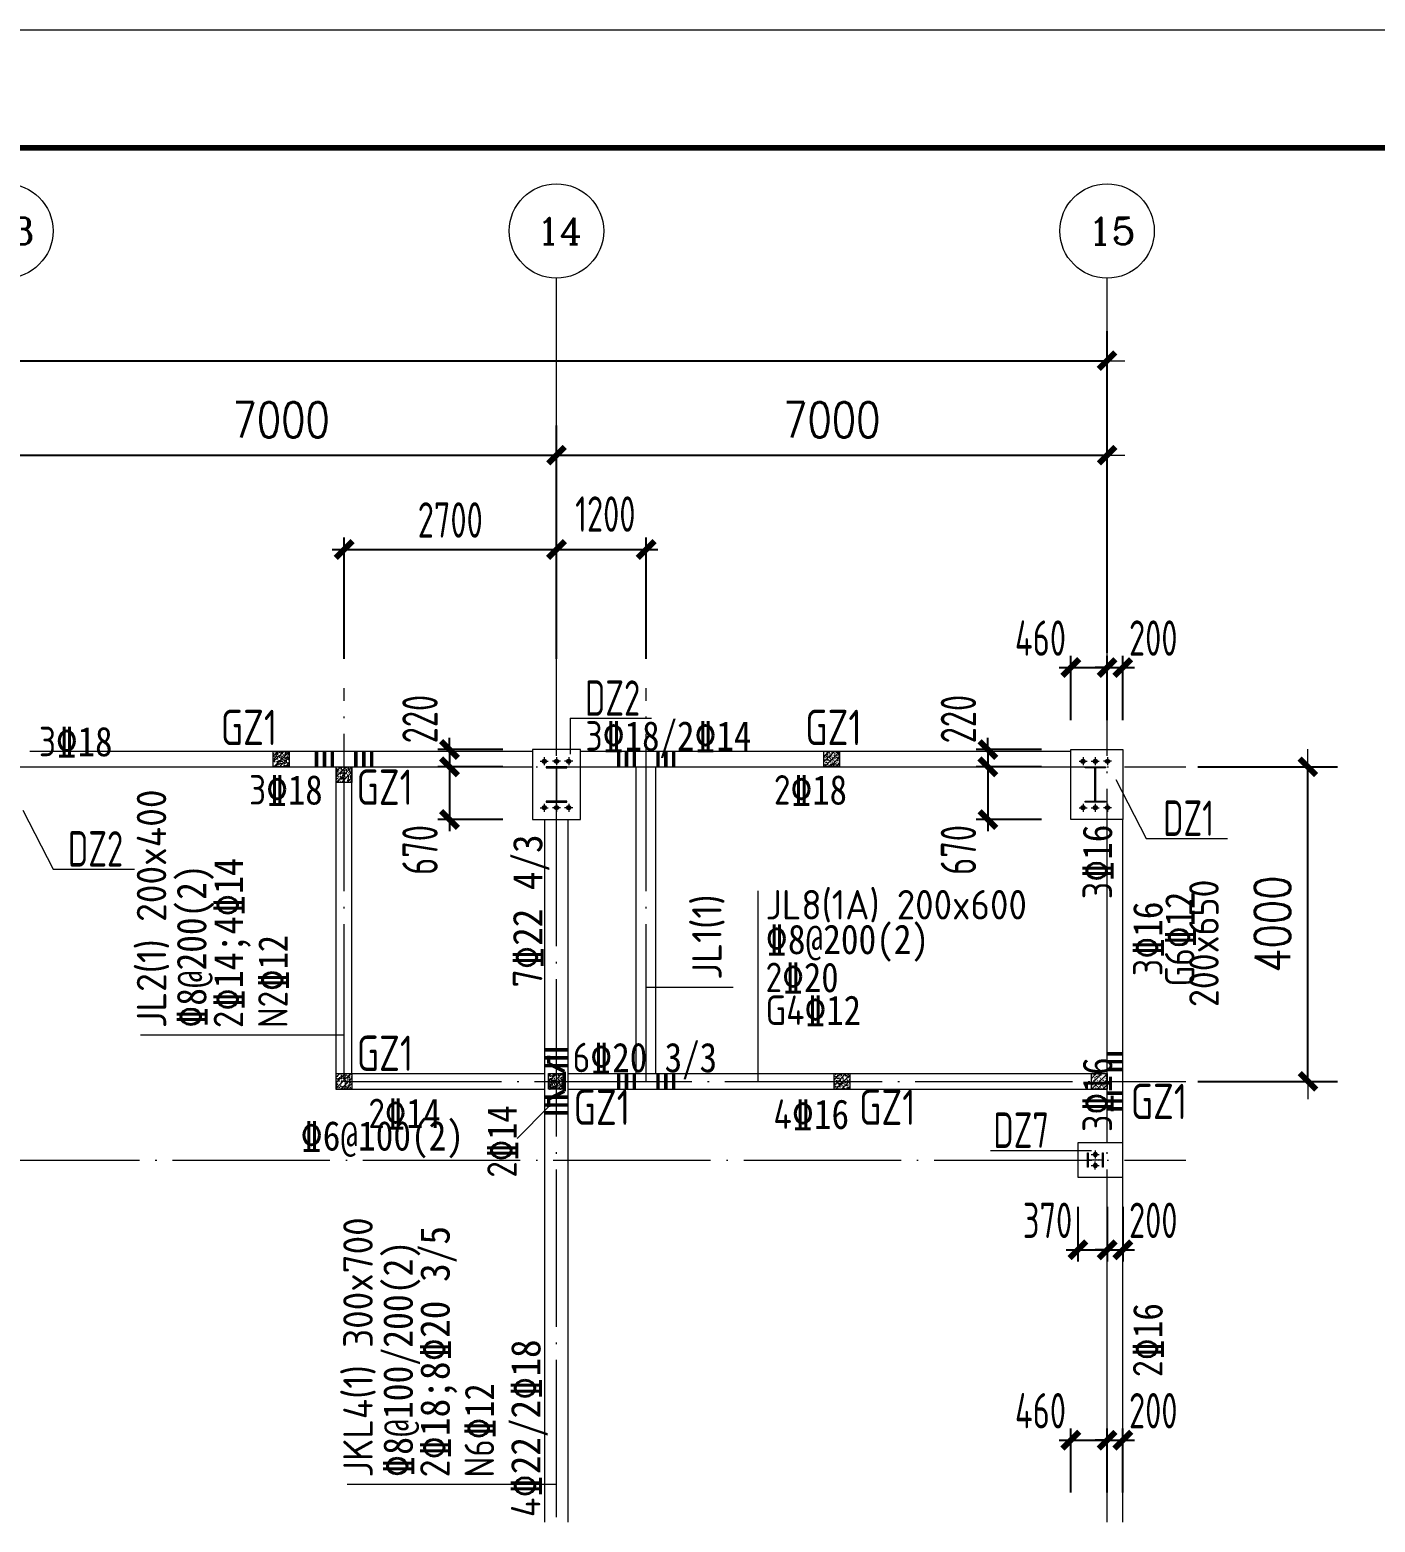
# Model space of a CAD drawing. Header units: millimetres. Extents: x 19781 to 898973, y -947928 to -267362.
# Drawn here: x 257047 to 274150, y -340667 to -321690 of the extents above; entities that cross this region are included whole.
import ezdxf
from ezdxf.enums import TextEntityAlignment as Align

# ---------------------------------------------------------------- set-up
doc = ezdxf.new("R2010")
doc.units = ezdxf.units.MM
doc.header["$LTSCALE"] = 100
doc.linetypes.add('CENTERX2', pattern=[101.599999, 63.5, -12.7, 12.7, -12.7])
doc.linetypes.add('DOTE', pattern=[2.42, 2, -0.2, 0.02, -0.2])
doc.layers.get('0').update_dxf_attribs({"lineweight": 18})
for name, color, linetype, lineweight in [('10', 7, 'Continuous', 18), ('1000', 2, 'Continuous', 18), ('11000', 4, 'Continuous', 18), ('AXIS', 3, 'Continuous', 18), ('AXIS_TEXT', 7, 'Continuous', 18), ('BORDER', 7, 'Continuous', 18), ('DIM', 3, 'Continuous', 18), ('DOTE', 1, 'DOTE', 18), ('HATCH', 254, 'Continuous', 18), ('HIDE_BEAMDIMMASS', 2, 'Continuous', 18), ('S_BEAM', 4, 'Continuous', 18), ('S_BEAMDIMLOCAL', 7, 'Continuous', 18), ('S_BEAMDIMLOCALVER', 7, 'Continuous', 18), ('S_BEAMDIMMASS', 2, 'Continuous', 18), ('S_BEAMDIMMASSVER', 2, 'Continuous', 18), ('S_SBLABELHANGER', 7, 'Continuous', 18), ('S_SUBBEAMHANGER', 1, 'Continuous', 18), ('S_SUBBEAMHOOP', 1, 'Continuous', 18), ('数字', 3, 'Continuous', 20), ('柱', 2, 'Continuous', 18), ('轴线', 1, 'CENTERX2', 13), ('钢柱', 4, 'Continuous', 20)]:
    doc.layers.add(name, color=color, linetype=linetype, lineweight=lineweight)
doc.styles.add('_TCH_AXIS', font='complex.shx', dxfattribs={"bigfont": 'gbcbig.shx'})
doc.styles.add('COMPLEX', font='complex.shx', dxfattribs={"bigfont": 'gbcbig.shx'})
doc.styles.add('dim_font', font='simplex.shx', dxfattribs={"width": 0.8, "bigfont": 'gbcbig.shx'})
doc.styles.get("Standard").update_dxf_attribs({"font": 'tssdeng.shx', "bigfont": 'hztxt.shx'})
doc.styles.add('TSSD_REIN', font='tssdeng.shx', dxfattribs={"width": 0.7, "bigfont": 'hztxt.shx'})
doc.dimstyles.new('DIMN150', dxfattribs={"dimscale": 1.5, "dimtxt": 300, "dimasz": 1, "dimexe": 250, "dimexo": 300, "dimgap": 150, "dimtad": 1, "dimdec": 0, "dimzin": 0, "dimdsep": 46, "dimtxsty": 'dim_font', "dimblk": '_CAXARROW', "dimcen": 0.09, "dimdle": 2, "dimclrt": 7, "dimadec": 0, "dimazin": 0, "dimtfac": 1, "dimtdec": 0, "dimtix": 1, "dimtmove": 2, "dimatfit": 3, "dimfxl": 1, "dimtolj": 1, "dimtzin": 0, "dimarcsym": 0})
doc.dimstyles.new('TSSD_100_100', dxfattribs={"dimtxt": 300, "dimasz": 100, "dimexe": 100, "dimexo": 250, "dimgap": 100, "dimtad": 1, "dimdec": 0, "dimzin": 0, "dimdsep": 46, "dimtxsty": 'TSSD_REIN', "dimblk": 'ARCHTICK', "dimcen": 0, "dimdle": 100, "dimclrt": 7, "dimadec": 0, "dimazin": 0, "dimtfac": 1, "dimtdec": 0, "dimtix": 1, "dimtmove": 2, "dimatfit": 3, "dimfxl": 1, "dimtolj": 1, "dimtzin": 0, "dimarcsym": 0})
pattern_1 = [(50, (0, 0), (-18.634971, 69.5466595), [7.5, -82.5]), (355, (0, 0), (26.726018, 71.667073), [6, -66]), (100.4514, (5.98, -0.52), (-78.641672, 43.76628), [6.374019, -70.114211]), (46.1842, (0, 20), (-20.948094, 105.948937), [11.25, -123.75]), (96.6356, (8.89, 18.62), (-113.332098, 73.354178), [9.56103, -105.1713]), (351.1842, (0, 20), (93.466195, 97.41186), [9, -99]), (21, (10, 15), (17.4183765, 69.861292), [7.5, -82.5]), (326, (10, 15), (58.119989, 49.724404), [6, -66]), (71.4514, (14.974, 11.645), (-47.563243, 76.40509), [6.374019, -70.114211]), (37.5, (0, 0), (1.2159855, 33.2893854), [0.01, -65.2, 0.01, -67, 0.01, -66.25]), (7.5, (0, 0), (26.3069537, 39.4411712), [0.01, -38.2, 0.01, -63.7, 0.01, -25.25]), (327.5, (-22.3, 0), (53.3822436, -2.2554872), [0.01, -25, 0.01, -78, 0.01, -103.5]), (317.5, (-32.3, 0), (58.318617, 10.010498), [0.01, -32.5, 0.01, -51.8, 0.01, -73.5]), (45, (0, 0), (-35.355339, 35.355339), [])]
pattern_2 = [(50, (0, 0), (-18.634971, 69.5466595), [7.5, -82.5]), (355, (0, 0), (26.726018, 71.667073), [6, -66]), (100.4514, (5.98, -0.52), (-78.641672, 43.76628), [6.374019, -70.114211]), (46.1842, (0, 20), (-20.948094, 105.948937), [11.25, -123.75]), (96.6356, (8.89, 18.62), (-113.332098, 73.354178), [9.56103, -105.1713]), (351.1842, (0, 20), (93.466195, 97.41186), [9, -99]), (21, (10, 15), (17.4183765, 69.861292), [7.5, -82.5]), (326, (10, 15), (58.119989, 49.724404), [6, -66]), (71.4514, (14.974, 11.645), (-47.563243, 76.40509), [6.374019, -70.114211]), (37.5, (0, 0), (1.2159855, 33.2893854), [0.01, -65.2, 0.01, -67, 0.01, -66.25]), (7.5, (0, 0), (26.3069537, 39.4411712), [0.01, -38.2, 0.01, -63.7, 0.01, -25.25]), (327.5, (-22.3, 0), (53.3822436, -2.2554872), [0.01, -25, 0.01, -78, 0.01, -103.5]), (317.5, (-32.3, 0), (58.318617, 10.010498), [0.01, -32.5, 0.01, -51.8, 0.01, -73.5]), (45, (0, 0), (-35.355339, 35.355339), [])]

# ---------------------------------------------------------------- blocks, each defined once
blk = doc.blocks.new('_DIMX')
blk.add_line((-150, 0), (150, 0))
blk.add_lwpolyline([(-70, -70, 50, 50, 0), (70, 70, 50, 50, 0)], format="xyseb")
blk = doc.blocks.new('*X446')
at = {"layer": 'AXIS', "color": 0, "lineweight": -2, "transparency": 16777216}
for p, q in [((256742, -329612), (256742, -326723)), ((263742, -329612), (263742, -326723)), ((256744, -327098), (263741, -327098))]:
    blk.add_line(p, q, dxfattribs=at)
at = {"layer": 'AXIS', "color": 0, "lineweight": -2, "transparency": 16777216, "xscale": 1.5, "yscale": 1.5, "zscale": 1.5, "rotation": 180}
blk.add_blockref('_DIMX', (256742, -327098), dxfattribs=at)
at = {"layer": 'AXIS', "color": 0, "lineweight": -2, "transparency": 16777216, "xscale": 1.5, "yscale": 1.5, "zscale": 1.5}
blk.add_blockref('_DIMX', (263742, -327098), dxfattribs=at)
at = {"layer": 'AXIS', "color": 7, "transparency": 16777216, "insert": (260242, -326648), "char_height": 450, "width": 3805.71, "attachment_point": 5, "style": 'dim_font'}
blk.add_mtext('7000', dxfattribs=at)
blk = doc.blocks.new('_CAXARROW')
blk.add_hatch(color=0).paths.add_polyline_path([(0, 0), (-1, 0.125), (-1, -0.125)], flags=0)
blk = doc.blocks.new('*X447')
at = {"layer": 'AXIS', "color": 0, "lineweight": -2, "transparency": 16777216}
for p, q in [((263742, -329612), (263742, -326723)), ((270742, -329612), (270742, -326723)), ((263744, -327098), (270741, -327098))]:
    blk.add_line(p, q, dxfattribs=at)
at = {"layer": 'AXIS', "color": 0, "lineweight": -2, "transparency": 16777216, "xscale": 1.5, "yscale": 1.5, "zscale": 1.5, "rotation": 180}
blk.add_blockref('_DIMX', (263742, -327098), dxfattribs=at)
at = {"layer": 'AXIS', "color": 0, "lineweight": -2, "transparency": 16777216, "xscale": 1.5, "yscale": 1.5, "zscale": 1.5}
blk.add_blockref('_DIMX', (270742, -327098), dxfattribs=at)
at = {"layer": 'AXIS', "color": 7, "transparency": 16777216, "insert": (267242, -326648), "char_height": 450, "width": 3805.71, "attachment_point": 5, "style": 'dim_font'}
blk.add_mtext('7000', dxfattribs=at)
blk = doc.blocks.new('_AXISO')
blk.add_circle((0, 0), 0.5)
at = {"layer": 'AXIS_TEXT', "style": 'COMPLEX', "width": 1.04167}
blk.add_attdef('A', (-0.25, -0.28), '', height=0.56, dxfattribs=at)
blk = doc.blocks.new('*X449')
at = {"layer": 'AXIS', "color": 0, "lineweight": -2, "transparency": 16777216}
for p, q in [((172742, -329312), (172742, -325523)), ((270742, -329312), (270742, -325523)), ((172744, -325898), (270741, -325898))]:
    blk.add_line(p, q, dxfattribs=at)
at = {"layer": 'AXIS', "color": 0, "lineweight": -2, "transparency": 16777216, "xscale": 1.5, "yscale": 1.5, "zscale": 1.5, "rotation": 180}
blk.add_blockref('_DIMX', (172742, -325898), dxfattribs=at)
at = {"layer": 'AXIS', "color": 0, "lineweight": -2, "transparency": 16777216, "xscale": 1.5, "yscale": 1.5, "zscale": 1.5}
blk.add_blockref('_DIMX', (270742, -325898), dxfattribs=at)
at = {"layer": 'AXIS', "color": 7, "transparency": 16777216, "insert": (221742, -325448), "char_height": 450, "width": 4834.29, "attachment_point": 5, "style": 'dim_font'}
blk.add_mtext('98000', dxfattribs=at)
blk = doc.blocks.new('_ArchTick_0')
at = {"color": 0, "linetype": 'ByBlock'}
blk.add_lwpolyline([(-0.71, -0.71, 0.5, 0.5, 0), (0.71, 0.71, 0.5, 0.5, 0)], format="xyseb", dxfattribs=at)
blk = doc.blocks.new('*X996')
at = {"layer": 'DIM', "color": 0, "lineweight": -2, "ltscale": 100, "transparency": 16777216}
for p, q in [((262382, -330912), (262382, -331882)), ((263062, -331062), (262232, -331062)), ((263062, -331732), (262232, -331732))]:
    blk.add_line(p, q, dxfattribs=at)
at = {"layer": 'DIM', "color": 0, "lineweight": -2, "ltscale": 100, "transparency": 16777216, "xscale": 150, "yscale": 150, "zscale": 150}
for p, rotation in [((262382, -331062), 90), ((262382, -331732), 270)]:
    blk.add_blockref('_ArchTick_0', p, dxfattribs=dict(at, rotation=rotation))
at = {"layer": 'DIM', "color": 7, "ltscale": 100, "transparency": 16777216, "insert": (262007, -332119), "char_height": 450, "width": 2385, "attachment_point": 5, "rotation": 90, "style": 'TSSD_REIN'}
blk.add_mtext('670', dxfattribs=at)
blk = doc.blocks.new('_ARCHTICK')
at = {"color": 0, "linetype": 'ByBlock', "const_width": 0.5}
blk.add_lwpolyline([(-0.5, -0.5), (0.5, 0.5)], dxfattribs=at)
blk = doc.blocks.new('*X997')
at = {"layer": 'DIM', "color": 0, "lineweight": -2, "ltscale": 100, "transparency": 16777216}
for p, q in [((262382, -330842), (262382, -330692)), ((263062, -330842), (262232, -330842)), ((262382, -330842), (262382, -331062)), ((263062, -331062), (262232, -331062)), ((262382, -331062), (262382, -331212))]:
    blk.add_line(p, q, dxfattribs=at)
at = {"layer": 'DIM', "color": 0, "lineweight": -2, "ltscale": 100, "transparency": 16777216, "xscale": 150, "yscale": 150, "zscale": 150}
for p, rotation in [((262382, -330842), 270), ((262382, -331062), 90)]:
    blk.add_blockref('_ArchTick_0', p, dxfattribs=dict(at, rotation=rotation))
at = {"layer": 'DIM', "color": 7, "ltscale": 100, "transparency": 16777216, "insert": (262007, -330455), "char_height": 450, "width": 2430, "attachment_point": 5, "rotation": 90, "style": 'TSSD_REIN'}
blk.add_mtext('220', dxfattribs=at)
blk = doc.blocks.new('*X1000')
at = {"layer": 'DIM', "color": 0, "lineweight": -2, "ltscale": 100, "transparency": 16777216}
for p, q in [((269227, -330912), (269227, -331882)), ((269907, -331062), (269077, -331062)), ((269907, -331732), (269077, -331732))]:
    blk.add_line(p, q, dxfattribs=at)
at = {"layer": 'DIM', "color": 0, "lineweight": -2, "ltscale": 100, "transparency": 16777216, "xscale": 150, "yscale": 150, "zscale": 150}
for p, rotation in [((269227, -331062), 90), ((269227, -331732), 270)]:
    blk.add_blockref('_ArchTick_0', p, dxfattribs=dict(at, rotation=rotation))
at = {"layer": 'DIM', "color": 7, "ltscale": 100, "transparency": 16777216, "insert": (268852, -332119), "char_height": 450, "width": 2385, "attachment_point": 5, "rotation": 90, "style": 'TSSD_REIN'}
blk.add_mtext('670', dxfattribs=at)
blk = doc.blocks.new('*X1001')
at = {"layer": 'DIM', "color": 0, "lineweight": -2, "ltscale": 100, "transparency": 16777216}
for p, q in [((269227, -330842), (269227, -330692)), ((269907, -330842), (269077, -330842)), ((269227, -330842), (269227, -331062)), ((269907, -331062), (269077, -331062)), ((269227, -331062), (269227, -331212))]:
    blk.add_line(p, q, dxfattribs=at)
at = {"layer": 'DIM', "color": 0, "lineweight": -2, "ltscale": 100, "transparency": 16777216, "xscale": 150, "yscale": 150, "zscale": 150}
for p, rotation in [((269227, -330842), 270), ((269227, -331062), 90)]:
    blk.add_blockref('_ArchTick_0', p, dxfattribs=dict(at, rotation=rotation))
at = {"layer": 'DIM', "color": 7, "ltscale": 100, "transparency": 16777216, "insert": (268852, -330455), "char_height": 450, "width": 2430, "attachment_point": 5, "rotation": 90, "style": 'TSSD_REIN'}
blk.add_mtext('220', dxfattribs=at)
blk = doc.blocks.new('*X1004')
at = {"layer": 'DIM', "color": 0, "lineweight": -2, "ltscale": 100, "transparency": 16777216}
for p, q in [((270742, -329800), (270592, -329800)), ((270742, -330467), (270742, -329650)), ((270742, -329800), (270942, -329800)), ((270942, -330467), (270942, -329650)), ((270942, -329800), (271092, -329800))]:
    blk.add_line(p, q, dxfattribs=at)
at = {"layer": 'DIM', "color": 0, "lineweight": -2, "ltscale": 100, "transparency": 16777216, "xscale": 150, "yscale": 150, "zscale": 150}
blk.add_blockref('_ArchTick_0', (270742, -329800), dxfattribs=at)
at = {"layer": 'DIM', "color": 0, "lineweight": -2, "ltscale": 100, "transparency": 16777216, "xscale": 150, "yscale": 150, "zscale": 150, "rotation": 180}
blk.add_blockref('_ArchTick_0', (270942, -329800), dxfattribs=at)
at = {"layer": 'DIM', "color": 7, "ltscale": 100, "transparency": 16777216, "insert": (271329, -329425), "char_height": 450, "width": 2430, "attachment_point": 5, "style": 'TSSD_REIN'}
blk.add_mtext('200', dxfattribs=at)
blk = doc.blocks.new('*X1005')
at = {"layer": 'DIM', "color": 0, "lineweight": -2, "ltscale": 100, "transparency": 16777216}
for p, q in [((270132, -329800), (270892, -329800)), ((270282, -330467), (270282, -329650)), ((270742, -330467), (270742, -329650))]:
    blk.add_line(p, q, dxfattribs=at)
at = {"layer": 'DIM', "color": 0, "lineweight": -2, "ltscale": 100, "transparency": 16777216, "xscale": 150, "yscale": 150, "zscale": 150, "rotation": 180}
blk.add_blockref('_ArchTick_0', (270282, -329800), dxfattribs=at)
at = {"layer": 'DIM', "color": 0, "lineweight": -2, "ltscale": 100, "transparency": 16777216, "xscale": 150, "yscale": 150, "zscale": 150}
blk.add_blockref('_ArchTick_0', (270742, -329800), dxfattribs=at)
at = {"layer": 'DIM', "color": 7, "ltscale": 100, "transparency": 16777216, "insert": (269895, -329425), "char_height": 450, "width": 2430, "attachment_point": 5, "style": 'TSSD_REIN'}
blk.add_mtext('460', dxfattribs=at)
blk = doc.blocks.new('*X1006')
at = {"layer": 'DIM', "color": 0, "lineweight": -2, "ltscale": 100, "transparency": 16777216}
for p, q in [((270742, -340292), (270742, -339475)), ((270942, -340292), (270942, -339475)), ((270742, -339625), (270592, -339625)), ((270742, -339625), (270942, -339625)), ((270942, -339625), (271092, -339625))]:
    blk.add_line(p, q, dxfattribs=at)
at = {"layer": 'DIM', "color": 0, "lineweight": -2, "ltscale": 100, "transparency": 16777216, "xscale": 150, "yscale": 150, "zscale": 150}
blk.add_blockref('_ArchTick_0', (270742, -339625), dxfattribs=at)
at = {"layer": 'DIM', "color": 0, "lineweight": -2, "ltscale": 100, "transparency": 16777216, "xscale": 150, "yscale": 150, "zscale": 150, "rotation": 180}
blk.add_blockref('_ArchTick_0', (270942, -339625), dxfattribs=at)
at = {"layer": 'DIM', "color": 7, "ltscale": 100, "transparency": 16777216, "insert": (271329, -339250), "char_height": 450, "width": 2430, "attachment_point": 5, "style": 'TSSD_REIN'}
blk.add_mtext('200', dxfattribs=at)
blk = doc.blocks.new('*X1007')
at = {"layer": 'DIM', "color": 0, "lineweight": -2, "ltscale": 100, "transparency": 16777216}
for p, q in [((270282, -340292), (270282, -339475)), ((270742, -340292), (270742, -339475)), ((270132, -339625), (270892, -339625))]:
    blk.add_line(p, q, dxfattribs=at)
at = {"layer": 'DIM', "color": 0, "lineweight": -2, "ltscale": 100, "transparency": 16777216, "xscale": 150, "yscale": 150, "zscale": 150, "rotation": 180}
blk.add_blockref('_ArchTick_0', (270282, -339625), dxfattribs=at)
at = {"layer": 'DIM', "color": 0, "lineweight": -2, "ltscale": 100, "transparency": 16777216, "xscale": 150, "yscale": 150, "zscale": 150}
blk.add_blockref('_ArchTick_0', (270742, -339625), dxfattribs=at)
at = {"layer": 'DIM', "color": 7, "ltscale": 100, "transparency": 16777216, "insert": (269895, -339250), "char_height": 450, "width": 2430, "attachment_point": 5, "style": 'TSSD_REIN'}
blk.add_mtext('460', dxfattribs=at)
blk = doc.blocks.new('*X1016')
at = {"layer": 'DIM', "color": 0, "lineweight": -2, "ltscale": 100, "transparency": 16777216}
for p, q in [((270372, -336657), (270372, -337354)), ((270742, -336657), (270742, -337354)), ((270222, -337204), (270892, -337204))]:
    blk.add_line(p, q, dxfattribs=at)
at = {"layer": 'DIM', "color": 0, "lineweight": -2, "ltscale": 100, "transparency": 16777216, "xscale": 150, "yscale": 150, "zscale": 150, "rotation": 180}
blk.add_blockref('_ArchTick_0', (270372, -337204), dxfattribs=at)
at = {"layer": 'DIM', "color": 0, "lineweight": -2, "ltscale": 100, "transparency": 16777216, "xscale": 150, "yscale": 150, "zscale": 150}
blk.add_blockref('_ArchTick_0', (270742, -337204), dxfattribs=at)
at = {"layer": 'DIM', "color": 7, "ltscale": 100, "transparency": 16777216, "insert": (269985, -336829), "char_height": 450, "width": 2430, "attachment_point": 5, "style": 'TSSD_REIN'}
blk.add_mtext('370', dxfattribs=at)
blk = doc.blocks.new('*X1017')
at = {"layer": 'DIM', "color": 0, "lineweight": -2, "ltscale": 100, "transparency": 16777216}
for p, q in [((270742, -336657), (270742, -337354)), ((270942, -336657), (270942, -337354)), ((270742, -337204), (270592, -337204)), ((270742, -337204), (270942, -337204)), ((270942, -337204), (271092, -337204))]:
    blk.add_line(p, q, dxfattribs=at)
at = {"layer": 'DIM', "color": 0, "lineweight": -2, "ltscale": 100, "transparency": 16777216, "xscale": 150, "yscale": 150, "zscale": 150}
blk.add_blockref('_ArchTick_0', (270742, -337204), dxfattribs=at)
at = {"layer": 'DIM', "color": 0, "lineweight": -2, "ltscale": 100, "transparency": 16777216, "xscale": 150, "yscale": 150, "zscale": 150, "rotation": 180}
blk.add_blockref('_ArchTick_0', (270942, -337204), dxfattribs=at)
at = {"layer": 'DIM', "color": 7, "ltscale": 100, "transparency": 16777216, "insert": (271329, -336829), "char_height": 450, "width": 2430, "attachment_point": 5, "style": 'TSSD_REIN'}
blk.add_mtext('200', dxfattribs=at)
blk = doc.blocks.new('*X1020')
at = {"layer": 'DIM', "color": 0, "lineweight": -2, "ltscale": 100, "transparency": 16777216}
for p, q in [((261042, -329687), (261042, -328148)), ((263742, -329687), (263742, -328148)), ((260892, -328298), (263892, -328298))]:
    blk.add_line(p, q, dxfattribs=at)
at = {"layer": 'DIM', "color": 0, "lineweight": -2, "ltscale": 100, "transparency": 16777216, "xscale": 150, "yscale": 150, "zscale": 150, "rotation": 180}
blk.add_blockref('_ArchTick_0', (261042, -328298), dxfattribs=at)
at = {"layer": 'DIM', "color": 0, "lineweight": -2, "ltscale": 100, "transparency": 16777216, "xscale": 150, "yscale": 150, "zscale": 150}
blk.add_blockref('_ArchTick_0', (263742, -328298), dxfattribs=at)
at = {"layer": 'DIM', "color": 7, "ltscale": 100, "transparency": 16777216, "insert": (262392, -327923), "char_height": 450, "width": 3330, "attachment_point": 5, "style": 'TSSD_REIN'}
blk.add_mtext('2700', dxfattribs=at)
blk = doc.blocks.new('*X1021')
at = {"layer": 'DIM', "color": 0, "lineweight": -2, "ltscale": 100, "transparency": 16777216}
for p, q in [((263742, -329687), (263742, -328148)), ((264882, -329687), (264882, -328148)), ((263592, -328298), (265032, -328298))]:
    blk.add_line(p, q, dxfattribs=at)
at = {"layer": 'DIM', "color": 0, "lineweight": -2, "ltscale": 100, "transparency": 16777216, "xscale": 150, "yscale": 150, "zscale": 150, "rotation": 180}
blk.add_blockref('_ArchTick_0', (263742, -328298), dxfattribs=at)
at = {"layer": 'DIM', "color": 0, "lineweight": -2, "ltscale": 100, "transparency": 16777216, "xscale": 150, "yscale": 150, "zscale": 150}
blk.add_blockref('_ArchTick_0', (264882, -328298), dxfattribs=at)
at = {"layer": 'DIM', "color": 7, "ltscale": 100, "transparency": 16777216, "insert": (264363, -327848), "char_height": 450, "width": 3195, "attachment_point": 5, "style": 'TSSD_REIN'}
blk.add_mtext('1200', dxfattribs=at)
blk = doc.blocks.new('*X1022')
at = {"layer": 'AXIS', "color": 0, "lineweight": -2, "transparency": 16777216}
for p, q in [((271895, -331062), (273670, -331062)), ((273295, -335060), (273295, -331063)), ((271895, -335062), (273670, -335062))]:
    blk.add_line(p, q, dxfattribs=at)
at = {"layer": 'AXIS', "color": 0, "lineweight": -2, "transparency": 16777216, "xscale": 1.5, "yscale": 1.5, "zscale": 1.5}
for p, rotation in [((273295, -331062), 90), ((273295, -335062), 270)]:
    blk.add_blockref('_DIMX', p, dxfattribs=dict(at, rotation=rotation))
at = {"layer": 'AXIS', "color": 7, "transparency": 16777216, "insert": (272845, -333062), "char_height": 450, "width": 3805.71, "attachment_point": 5, "rotation": 90, "style": 'dim_font'}
blk.add_mtext('4000', dxfattribs=at)

msp = doc.modelspace()

# ---------------------------------------------------------------- hatches: boundary and pattern name
h = msp.add_hatch(color=256)
edge = h.paths.add_edge_path(flags=0)
edge.add_arc((263587, -330992), 26, 0, 360)
h = msp.add_hatch(color=256)
edge = h.paths.add_edge_path(flags=0)
edge.add_arc((263742, -330992), 26, 0, 360)
h = msp.add_hatch(color=256)
edge = h.paths.add_edge_path(flags=0)
edge.add_arc((263897, -330992), 26, 0, 360)
h = msp.add_hatch(color=256)
edge = h.paths.add_edge_path(flags=0)
edge.add_arc((270437, -330992), 26, 0, 360)
h = msp.add_hatch(color=256)
edge = h.paths.add_edge_path(flags=0)
edge.add_arc((270592, -330992), 26, 0, 360)
h = msp.add_hatch(color=256)
edge = h.paths.add_edge_path(flags=0)
edge.add_arc((270747, -330992), 26, 0, 360)
h = msp.add_hatch(color=256)
edge = h.paths.add_edge_path(flags=0)
edge.add_arc((263587, -331582), 26, 0, 360)
h = msp.add_hatch(color=256)
edge = h.paths.add_edge_path(flags=0)
edge.add_arc((263742, -331582), 26, 0, 360)
h = msp.add_hatch(color=256)
edge = h.paths.add_edge_path(flags=0)
edge.add_arc((263897, -331582), 26, 0, 360)
h = msp.add_hatch(color=256)
edge = h.paths.add_edge_path(flags=0)
edge.add_arc((270437, -331582), 26, 0, 360)
h = msp.add_hatch(color=256)
edge = h.paths.add_edge_path(flags=0)
edge.add_arc((270592, -331582), 26, 0, 360)
h = msp.add_hatch(color=256)
edge = h.paths.add_edge_path(flags=0)
edge.add_arc((270747, -331582), 26, 0, 360)
h = msp.add_hatch(color=256)
edge = h.paths.add_edge_path(flags=0)
edge.add_arc((270592, -335992), 26, 0, 360)
h = msp.add_hatch(color=256)
edge = h.paths.add_edge_path(flags=0)
edge.add_arc((270592, -336132), 26, 0, 360)
at = {"layer": '10', "ltscale": 100}
h = msp.add_hatch(dxfattribs=at)
h.set_pattern_fill('金属', color=256, style=0, pattern_type=0)
h.set_pattern_definition([(45, (0, 0), (-7.07106781, 7.07106781), []), (45, (0, 2.5), (-7.07106781, 7.07106781), [])])
h.paths.add_polyline_path([(263746, -331074), (263872, -331074), (263872, -331062), (263612, -331062), (263612, -331074), (263738, -331074), (263738, -331500), (263612, -331500), (263612, -331512), (263872, -331512), (263872, -331500), (263746, -331500)], flags=0)
h = msp.add_hatch(dxfattribs=at)
h.set_pattern_fill('金属', color=256, style=0, pattern_type=0)
h.set_pattern_definition([(135, (0, 0), (-7.07106781, -7.07106781), []), (135, (0, 2.5), (-7.07106781, -7.07106781), [])])
h.paths.add_polyline_path([(270588, -331074), (270462, -331074), (270462, -331062), (270722, -331062), (270722, -331074), (270596, -331074), (270596, -331500), (270722, -331500), (270722, -331512), (270462, -331512), (270462, -331500), (270588, -331500)], flags=0)
h = msp.add_hatch(dxfattribs=at)
h.set_pattern_fill('金属', color=256, style=0, pattern_type=0)
h.set_pattern_definition([(135, (0, 0), (-7.07106781, -7.07106781), []), (135, (0, 2.5), (-7.07106781, -7.07106781), [])])
h.paths.add_polyline_path([(270500, -336065), (270500, -336152), (270492, -336152), (270492, -335972), (270500, -335972), (270500, -336059), (270684, -336059), (270684, -335972), (270692, -335972), (270692, -336152), (270684, -336152), (270684, -336065)], flags=0)
at = {"layer": 'HATCH', "ltscale": 100}
h = msp.add_hatch(dxfattribs=at)
h.set_pattern_fill('ARMORED', color=256, style=0, pattern_type=0)
h.set_pattern_definition(pattern_2)
h.paths.add_polyline_path([(260342, -330862), (260342, -331062), (260142, -331062), (260142, -330862)], flags=0)
h = msp.add_hatch(dxfattribs=at)
h.set_pattern_fill('ARMORED', color=256, style=0, pattern_type=0)
h.set_pattern_definition(pattern_2)
h.paths.add_polyline_path([(267342, -330862), (267342, -331062), (267142, -331062), (267142, -330862)], flags=0)
h = msp.add_hatch(dxfattribs=at)
h.set_pattern_fill('ARMORED', color=256, style=0, pattern_type=0)
h.set_pattern_definition(pattern_1)
h.paths.add_polyline_path([(261142.01, -331062), (261142.01, -331262), (260942.01, -331262), (260942.01, -331062)], flags=0)
h = msp.add_hatch(dxfattribs=at)
h.set_pattern_fill('ARMORED', color=256, style=0, pattern_type=0)
h.set_pattern_definition([(50, (0, 0), (-18.634971, 69.5466595), [7.5, -82.5]), (355, (0, 0), (26.726018, 71.667073), [6, -66]), (100.4514, (5.98, -0.52), (-78.641672, 43.76628), [6.374019, -70.114211]), (46.1842, (0, 20), (-20.948094, 105.948937), [11.25, -123.75]), (96.6356, (8.89, 18.62), (-113.332098, 73.354178), [9.56103, -105.1713]), (351.1842, (0, 20), (93.466195, 97.41186), [9, -99]), (21, (10, 15), (17.4183765, 69.861292), [7.5, -82.5]), (326, (10, 15), (58.119989, 49.724404), [6, -66]), (71.4514, (14.974, 11.645), (-47.563243, 76.40509), [6.374019, -70.114211]), (37.5, (0, 0), (1.2159855, 33.2893854), [0.01, -65.2, 0.01, -67, 0.01, -66.25]), (7.5, (0, 0), (26.3069537, 39.4411712), [0.01, -38.2, 0.01, -63.7, 0.01, -25.25]), (327.5, (-22.3, 0), (53.3822436, -2.2554872), [0.01, -25, 0.01, -78, 0.01, -103.5]), (317.5, (-32.3, 0), (58.318617, 10.010498), [0.01, -32.5, 0.01, -51.8, 0.01, -73.5]), (45, (0, 0), (-35.355339, 35.355339), [])])
h.paths.add_polyline_path([(261142.01, -334962), (261142.01, -335162), (260942.01, -335162), (260942.01, -334962)], flags=0)
h = msp.add_hatch(dxfattribs=at)
h.set_pattern_fill('ARMORED', color=256, style=0, pattern_type=0)
h.set_pattern_definition(pattern_1)
h.paths.add_polyline_path([(263842, -334962), (263842, -335162), (263642, -335162), (263642, -334962)], flags=0)
h = msp.add_hatch(dxfattribs=at)
h.set_pattern_fill('ARMORED', color=256, style=0, pattern_type=0)
h.set_pattern_definition([(50, (0, 0), (-18.634971, 69.5466595), [7.5, -82.5]), (355, (0, 0), (26.726018, 71.667073), [6, -66]), (100.4514, (5.98, -0.52), (-78.641672, 43.76628), [6.374019, -70.114211]), (46.1842, (0, 20), (-20.948094, 105.948937), [11.25, -123.75]), (96.6356, (8.89, 18.62), (-113.332098, 73.354178), [9.56103, -105.1713]), (351.1842, (0, 20), (93.466195, 97.41186), [9, -99]), (21, (10, 15), (17.4183765, 69.861292), [7.5, -82.5]), (326, (10, 15), (58.119989, 49.724404), [6, -66]), (71.4514, (14.974, 11.645), (-47.563243, 76.40509), [6.374019, -70.114211]), (37.5, (0, 0), (1.2159855, 33.2893854), [0.01, -65.2, 0.01, -67, 0.01, -66.25]), (7.5, (0, 0), (26.3069537, 39.4411712), [0.01, -38.2, 0.01, -63.7, 0.01, -25.25]), (327.5, (-22.3, 0), (53.3822436, -2.2554872), [0.01, -25, 0.01, -78, 0.01, -103.5]), (317.5, (-32.3, 0), (58.318617, 10.010498), [0.01, -32.5, 0.01, -51.8, 0.01, -73.5]), (45, (0, 0), (-35.355339, 35.355339), [])])
h.paths.add_polyline_path([(267471, -334962), (267471, -335162), (267271, -335162), (267271, -334962)], flags=0)
h = msp.add_hatch(dxfattribs=at)
h.set_pattern_fill('ARMORED', color=256, style=0, pattern_type=0)
h.set_pattern_definition([(50, (0, 0), (-18.634971, 69.5466595), [7.5, -82.5]), (355, (0, 0), (26.726018, 71.667073), [6, -66]), (100.4514, (5.98, -0.52), (-78.641672, 43.76628), [6.374019, -70.114211]), (46.1842, (0, 20), (-20.948094, 105.948937), [11.25, -123.75]), (96.6356, (8.89, 18.62), (-113.332098, 73.354178), [9.56103, -105.1713]), (351.1842, (0, 20), (93.466195, 97.41186), [9, -99]), (21, (10, 15), (17.4183765, 69.861292), [7.5, -82.5]), (326, (10, 15), (58.119989, 49.724404), [6, -66]), (71.4514, (14.974, 11.645), (-47.563243, 76.40509), [6.374019, -70.114211]), (37.5, (0, 0), (1.2159855, 33.2893854), [0.01, -65.2, 0.01, -67, 0.01, -66.25]), (7.5, (0, 0), (26.3069537, 39.4411712), [0.01, -38.2, 0.01, -63.7, 0.01, -25.25]), (327.5, (-22.3, 0), (53.3822436, -2.2554872), [0.01, -25, 0.01, -78, 0.01, -103.5]), (317.5, (-32.3, 0), (58.318617, 10.010498), [0.01, -32.5, 0.01, -51.8, 0.01, -73.5]), (45, (0, 0), (-35.355339, 35.355339), [])])
h.paths.add_polyline_path([(270742, -334962), (270742, -335162), (270542, -335162), (270542, -334962)], flags=0)

# ---------------------------------------------------------------- linework, layer by layer
at = {"layer": '1000', "ltscale": 100}
for points in [[(264047, -330842), (263437, -330842), (263437, -331732), (264047, -331732)], [(270282, -330842), (270942, -330842), (270942, -331732), (270282, -331732)], [(270372, -336282), (270942, -336282), (270942, -335842), (270372, -335842)]]:
    msp.add_lwpolyline(points, close=True, dxfattribs=at)
at = {"layer": '11000'}
for centre in [(263587, -330992), (263742, -330992), (263897, -330992), (270437, -330992), (270592, -330992), (270747, -330992), (263587, -331582), (263742, -331582), (263897, -331582), (270437, -331582), (270592, -331582), (270747, -331582), (270592, -335992), (270592, -336132)]:
    msp.add_circle(centre, 26, dxfattribs=at)
at = {"layer": 'AXIS'}
for p, q in [((263742, -330062), (263742, -324848)), ((270742, -330062), (270742, -324848))]:
    msp.add_line(p, q, dxfattribs=at)
at = {"layer": 'BORDER'}
msp.add_lwpolyline([(157416.79, -384690.47), (157416.79, -321690.47), (291066.79, -321690.47), (291066.79, -384690.47)], close=True, dxfattribs=at)
msp.add_lwpolyline([(161166.79, -383190.47, 75, 75, 0), (161166.79, -323190.47, 75, 75, 0), (289566.79, -323190.47, 75, 75, 0), (289566.79, -383190.47, 75, 75, 0)], format="xyseb", close=True, dxfattribs=at)
at = {"layer": 'DOTE', "linetype": 'DOTE', "ltscale": 10}
for p, q in [((261042.01, -335062), (261042.01, -330062)), ((263742, -372062), (263742, -330062)), ((264882.01, -335062), (264882.01, -330062)), ((270742, -372062), (270742, -330062)), ((171742, -331062), (271742, -331062)), ((261042.01, -335062), (271742, -335062)), ((171742, -336062), (271742, -336062))]:
    msp.add_line(p, q, dxfattribs=at)
at = {"layer": 'S_BEAM'}
for p, q in [((257047.01, -330862), (263437.01, -330862)), ((264047.01, -330862), (270282.01, -330862)), ((257047.01, -331062), (263437.01, -331062)), ((260942.01, -334962), (260942.01, -331062)), ((261142.01, -334962), (261142.01, -331062)), ((264047.01, -331062), (270282.01, -331062)), ((264757.01, -334962), (264757.01, -331062)), ((265007.01, -334962), (265007.01, -331062)), ((263592.01, -340667), (263592.01, -331732)), ((263892.01, -340667), (263892.01, -331732)), ((270742.01, -335842), (270742.01, -331732)), ((270942.01, -335842), (270942.01, -331732)), ((260942.01, -334962), (263592.01, -334962)), ((260942.01, -335162), (260942.01, -334962)), ((263892.01, -334962), (270742.01, -334962)), ((260942.01, -335162), (263592.01, -335162)), ((263892.01, -335162), (270742.01, -335162)), ((270742.01, -340667), (270742.01, -336282)), ((270942.01, -340667), (270942.01, -336282))]:
    msp.add_line(p, q, dxfattribs=at)
at = {"layer": 'S_BEAMDIMMASS'}
msp.add_line((266308.01, -335062), (266308.01, -332639), dxfattribs=at)
at = {"layer": 'S_BEAMDIMMASSVER'}
for p, q in [((264882.01, -333862), (265988, -333862)), ((261042.01, -334476), (258454.51, -334476)), ((263742, -340190), (261079.5, -340190))]:
    msp.add_line(p, q, dxfattribs=at)
at = {"layer": 'S_SBLABELHANGER'}
msp.add_line((263642.01, -335387), (263242.01, -335787), dxfattribs=at)
at = {"layer": 'S_SUBBEAMHANGER'}
for points in [[(263642.01, -334837, 44.9, 44.9, 0), (263642.01, -334737, 44.9, 44.9, 0)], [(263842.01, -334937, 44.9, 44.9, 0), (263642.01, -334837, 44.9, 44.9, 0)], [(263842.01, -335187, 44.9, 44.9, 0), (263842.01, -334937, 44.9, 44.9, 0)], [(263642.01, -335287, 44.9, 44.9, 0), (263842.01, -335187, 44.9, 44.9, 0)], [(263642.01, -335387, 44.9, 44.9, 0), (263642.01, -335287, 44.9, 44.9, 0)]]:
    msp.add_lwpolyline(points, format="xyseb", dxfattribs=at)
at = {"layer": 'S_SUBBEAMHOOP'}
for points in [[(260692.01, -330862, 44.9, 44.9, 0), (260692.01, -331062, 44.9, 44.9, 0)], [(260792.01, -330862, 44.9, 44.9, 0), (260792.01, -331062, 44.9, 44.9, 0)], [(260892.01, -330862, 44.9, 44.9, 0), (260892.01, -331062, 44.9, 44.9, 0)], [(261192.01, -330862, 44.9, 44.9, 0), (261192.01, -331062, 44.9, 44.9, 0)], [(261292.01, -330862, 44.9, 44.9, 0), (261292.01, -331062, 44.9, 44.9, 0)], [(261392.01, -330862, 44.9, 44.9, 0), (261392.01, -331062, 44.9, 44.9, 0)], [(264532.01, -330862, 44.9, 44.9, 0), (264532.01, -331062, 44.9, 44.9, 0)], [(264632.01, -330862, 44.9, 44.9, 0), (264632.01, -331062, 44.9, 44.9, 0)], [(264732.01, -330862, 44.9, 44.9, 0), (264732.01, -331062, 44.9, 44.9, 0)], [(265032.01, -330862, 44.9, 44.9, 0), (265032.01, -331062, 44.9, 44.9, 0)], [(265132.01, -330862, 44.9, 44.9, 0), (265132.01, -331062, 44.9, 44.9, 0)], [(265232.01, -330862, 44.9, 44.9, 0), (265232.01, -331062, 44.9, 44.9, 0)], [(263592.01, -334662, 44.9, 44.9, 0), (263892.01, -334662, 44.9, 44.9, 0)], [(263592.01, -334762, 44.9, 44.9, 0), (263892.01, -334762, 44.9, 44.9, 0)], [(270742.01, -334712, 44.9, 44.9, 0), (270942.01, -334712, 44.9, 44.9, 0)], [(263592.01, -334862, 44.9, 44.9, 0), (263892.01, -334862, 44.9, 44.9, 0)], [(270742.01, -334812, 44.9, 44.9, 0), (270942.01, -334812, 44.9, 44.9, 0)], [(270742.01, -334912, 44.9, 44.9, 0), (270942.01, -334912, 44.9, 44.9, 0)], [(264532.01, -334962, 44.9, 44.9, 0), (264532.01, -335162, 44.9, 44.9, 0)], [(264632.01, -334962, 44.9, 44.9, 0), (264632.01, -335162, 44.9, 44.9, 0)], [(264732.01, -334962, 44.9, 44.9, 0), (264732.01, -335162, 44.9, 44.9, 0)], [(265032.01, -334962, 44.9, 44.9, 0), (265032.01, -335162, 44.9, 44.9, 0)], [(265132.01, -334962, 44.9, 44.9, 0), (265132.01, -335162, 44.9, 44.9, 0)], [(265232.01, -334962, 44.9, 44.9, 0), (265232.01, -335162, 44.9, 44.9, 0)], [(263592.01, -335262, 44.9, 44.9, 0), (263892.01, -335262, 44.9, 44.9, 0)], [(270742.01, -335212, 44.9, 44.9, 0), (270942.01, -335212, 44.9, 44.9, 0)], [(270742.01, -335312, 44.9, 44.9, 0), (270942.01, -335312, 44.9, 44.9, 0)], [(263592.01, -335362, 44.9, 44.9, 0), (263892.01, -335362, 44.9, 44.9, 0)], [(263592.01, -335462, 44.9, 44.9, 0), (263892.01, -335462, 44.9, 44.9, 0)], [(270742.01, -335412, 44.9, 44.9, 0), (270942.01, -335412, 44.9, 44.9, 0)]]:
    msp.add_lwpolyline(points, format="xyseb", dxfattribs=at)
at = {"layer": '数字', "ltscale": 100}
for p, q in [((263915.43, -330444.58), (264951, -330444.58)), ((263915.43, -330444.58), (263915.43, -330902)), ((270854, -331223), (271238.43, -331971.58)), ((256958, -331613), (257342.43, -332361.58)), ((271238.43, -331971.58), (272274, -331971.58)), ((257342.43, -332361.58), (258378, -332361.58)), ((269257.86, -335939.07), (270542, -335939.07))]:
    msp.add_line(p, q, dxfattribs=at)
at = {"layer": '柱'}
for points in [[(260342, -330862), (260342, -331062), (260142, -331062), (260142, -330862)], [(267342, -330862), (267342, -331062), (267142, -331062), (267142, -330862)], [(261142.01, -331062), (261142.01, -331262), (260942.01, -331262), (260942.01, -331062)], [(261142.01, -334962), (261142.01, -335162), (260942.01, -335162), (260942.01, -334962)], [(263842, -334962), (263842, -335162), (263642, -335162), (263642, -334962)], [(267471, -334962), (267471, -335162), (267271, -335162), (267271, -334962)], [(270742, -334962), (270742, -335162), (270542, -335162), (270542, -334962)]]:
    msp.add_lwpolyline(points, close=True, dxfattribs=at)
at = {"layer": '轴线'}
for p, q in [((263587, -330941), (263587, -331043)), ((263742, -330941), (263742, -331043)), ((263897, -330941), (263897, -331043)), ((270437, -330941), (270437, -331043)), ((270592, -330941), (270592, -331043)), ((270747, -330941), (270747, -331043)), ((263536, -330992), (263638, -330992)), ((263793, -330992), (263691, -330992)), ((263948, -330992), (263846, -330992)), ((270386, -330992), (270488, -330992)), ((270541, -330992), (270643, -330992)), ((270798, -330992), (270696, -330992)), ((263536, -331582), (263638, -331582)), ((263587, -331531), (263587, -331633)), ((263793, -331582), (263691, -331582)), ((263742, -331531), (263742, -331633)), ((263948, -331582), (263846, -331582)), ((263897, -331531), (263897, -331633)), ((270386, -331582), (270488, -331582)), ((270437, -331531), (270437, -331633)), ((270541, -331582), (270643, -331582)), ((270592, -331531), (270592, -331633)), ((270798, -331582), (270696, -331582)), ((270747, -331531), (270747, -331633)), ((270541, -335992), (270643, -335992)), ((270592, -335941), (270592, -336043)), ((270541, -336132), (270643, -336132)), ((270592, -336183), (270592, -336081))]:
    msp.add_line(p, q, dxfattribs=at)
at = {"layer": '钢柱', "ltscale": 100}
for points in [[(263746, -331074), (263872, -331074), (263872, -331062), (263612, -331062), (263612, -331074), (263738, -331074), (263738, -331500), (263612, -331500), (263612, -331512), (263872, -331512), (263872, -331500), (263746, -331500)], [(270588, -331074), (270462, -331074), (270462, -331062), (270722, -331062), (270722, -331074), (270596, -331074), (270596, -331500), (270722, -331500), (270722, -331512), (270462, -331512), (270462, -331500), (270588, -331500)], [(270500, -336065), (270500, -336152), (270492, -336152), (270492, -335972), (270500, -335972), (270500, -336059), (270684, -336059), (270684, -335972), (270692, -335972), (270692, -336152), (270684, -336152), (270684, -336065)]]:
    msp.add_lwpolyline(points, close=True, dxfattribs=at)

# ---------------------------------------------------------------- block references
at = {"layer": 'AXIS'}
ref = msp.add_blockref('_AXISO', (256742, -324248), dxfattribs=dict(at, xscale=1200, yscale=1200, zscale=1200))
ref.add_attrib('A', '13', (256498.57, -324418.4), dxfattribs={"layer": 'AXIS_TEXT', "height": 340.802, "style": '_TCH_AXIS', "width": 1.03448})
ref = msp.add_blockref('_AXISO', (263742, -324248), dxfattribs=dict(at, xscale=1200, yscale=1200, zscale=1200))
ref.add_attrib('A', '14', (263495.5, -324414.99), dxfattribs={"layer": 'AXIS_TEXT', "height": 333.976, "style": '_TCH_AXIS'})
ref = msp.add_blockref('_AXISO', (270742, -324248), dxfattribs=dict(at, xscale=1200, yscale=1200, zscale=1200))
ref.add_attrib('A', '15', (270498.57, -324418.4), dxfattribs={"layer": 'AXIS_TEXT', "height": 340.802, "style": '_TCH_AXIS', "width": 1.03448})

# ---------------------------------------------------------------- texts
at = {"layer": 'HIDE_BEAMDIMMASS', "width": 0.779817}
for p in [(259474, -330786), (266905, -330786), (261200, -331546), (261203, -334930), (271042, -335542), (263960, -335616), (267589, -335616)]:
    msp.add_text('GZ1', height=450, dxfattribs=at).set_placement(p)
at = {"layer": 'S_BEAMDIMLOCAL', "char_height": 375, "attachment_point": 7}
for s, insert, width in [('{\\W0.863333;3\\fsimsun|b0|i0|c0|p253;\x8418}', (257161.94, -330934), 1143.1454), ('{\\W0.87;3\\fsimsun|b0|i0|c0|p253;\x8418/2\x8414}', (264110, -330948), 2828.2768), ('{\\W0.863333;3\\fsimsun|b0|i0|c0|p253;\x8418}', (259833.94, -331548), 1143.1454), ('{\\W0.863333;2\\fsimsun|b0|i0|c0|p253;\x8418}', (266505.94, -331548), 1177.8329), ('{\\W0.87;6\\fsimsun|b0|i0|c0|p253;\x8420 3/3}', (263946.6, -335037), 2620.0982), ('{\\W0.852405;2\\fsimsun|b0|i0|c0|p253;\x8414}', (261351.26, -335656.5), 1162.924), ('{\\W0.874545;4\\fsimsun|b0|i0|c0|p253;\x8416}', (266499.26, -335672.5), 1193.1293), ('{\\fsimsun|b0|i0|c0|p253;\\W0.879667;\x846@100(2)}', (260487.84, -336041.25), 2858.525)]:
    msp.add_mtext(s, dxfattribs=dict(at, insert=insert, width=width))
at = {"layer": 'S_BEAMDIMLOCALVER', "width": 0.93084}
msp.add_text('200x650', height=375, rotation=90, dxfattribs=at).set_placement((272160.49, -334117.26))
at = {"layer": 'S_BEAMDIMLOCALVER', "char_height": 375, "attachment_point": 7, "rotation": 90}
for s, insert, width in [('{\\W0.874545;3\\fsimsun|b0|i0|c0|p253;\x8416}', (270810.99, -332745.07), 1157.9913), ('{\\W0.925411;7\\fsimsun|b0|i0|c0|p253;\x8422 4/3}', (263653, -333867.28), 2824.1561), ('{\\W0.874545;3\\fsimsun|b0|i0|c0|p253;\x8416}', (271451.99, -333723.51), 1157.9913), ('{\\W0.86404;G6\\fsimsun|b0|i0|c0|p253;\x8412}', (271853.74, -333854.76), 1560.6723), ('{\\W0.874545;3\\fsimsun|b0|i0|c0|p253;\x8416}', (270810.99, -335705.07), 1157.9913), ('{\\W0.874545;2\\fsimsun|b0|i0|c0|p253;\x8416}', (271451.99, -338822.51), 1193.1293), ('{\\W0.925411;4\\fsimsun|b0|i0|c0|p253;\x8422/2\x8418}', (263629, -340603.28), 3157.1388)]:
    msp.add_mtext(s, dxfattribs=dict(at, insert=insert, width=width))
at = {"layer": 'S_BEAMDIMMASS', "char_height": 375, "attachment_point": 7}
for s, insert, width in [('{\\W0.958573;JL8(1A) 200x600}', (266399.88, -333040.25), 4968.3181), ('{\\fsimsun|b0|i0|c0|p253;\\W0.879667;\x848@200(2)}', (266401.71, -333543), 2964.5563), ('{\\W0.863333;2\\fsimsun|b0|i0|c0|p253;\x8420}', (266399.88, -333932.75), 1281.8953), ('{\\W0.86404;G4\\fsimsun|b0|i0|c0|p253;\x8412}', (266399.88, -334344.5), 1560.6723)]:
    msp.add_mtext(s, dxfattribs=dict(at, insert=insert, width=width))
at = {"layer": 'S_BEAMDIMMASSVER', "width": 0.988}
msp.add_text('JL1(1)', height=375, rotation=90, dxfattribs=at).set_placement((265841.38, -333770.12))
at = {"layer": 'S_BEAMDIMMASSVER', "char_height": 375, "attachment_point": 7, "rotation": 90}
for s, insert, width in [('{\\W0.969808;JL2(1) 200x400}', (258818.26, -334384.12), 4597.929), ('{\\W0.894576;2\\fsimsun|b0|i0|c0|p253;\x8414;4\x8414}', (259855.76, -334384.12), 2692.514), ('{\\fsimsun|b0|i0|c0|p253;\\W0.879667;\x848@200(2)}', (259388.84, -334382.29), 2964.5563), ('{\\W0.8554;N2\\fsimsun|b0|i0|c0|p253;\x8412}', (260324.51, -334384.12), 1510.6975), ('{\\W0.96202;JKL4(1) 300x700}', (261443.25, -340098.12), 4908.8788), ('{\\W0.930018;2\\fsimsun|b0|i0|c0|p253;\x8418;8\x8420 3/5}', (262480.75, -340098.12), 4331.2267), ('{\\fsimsun|b0|i0|c0|p253;\\W0.889;\x848@100/200(2)}', (262013.85, -340096.27), 4353.3219), ('{\\W0.8554;N6\\fsimsun|b0|i0|c0|p253;\x8412}', (262949.5, -340098.12), 1510.6975)]:
    msp.add_mtext(s, dxfattribs=dict(at, insert=insert, width=width))
at = {"layer": 'S_SBLABELHANGER', "insert": (263237.01, -336285.75), "char_height": 375, "width": 1162.924, "attachment_point": 7, "rotation": 90}
msp.add_mtext('{\\W0.852405;2\\fsimsun|b0|i0|c0|p253;\x8414}', dxfattribs=at)
at = {"layer": '数字', "ltscale": 100, "style": 'TSSD_REIN', "width": 0.7}
for s, p in [('DZ2', (264455.36, -330187.88)), ('DZ1', (271778.36, -331714.88)), ('DZ2', (257882.36, -332104.88)), ('DZ7', (269649.79, -335682.37))]:
    msp.add_text(s, height=450, dxfattribs=at).set_placement(p, align=Align.MIDDLE_CENTER)

# ---------------------------------------------------------------- dimensions: what is measured, and where the dimension line sits
at = {"layer": 'AXIS'}
for base, p1, p2, picture, middle in [((270742, -325898), (172742, -329762), (270742, -329762), '*X449', (221742, -325448)), ((263742, -327098), (256742, -330062), (263742, -330062), '*X446', (260242, -326648)), ((270742, -327098), (263742, -330062), (270742, -330062), '*X447', (267242, -326648))]:
    dim = msp.add_linear_dim(base=base, p1=p1, p2=p2, dimstyle='DIMN150', override={"dimsah": 1, "dimtzin": 0}, dxfattribs=at)
    dim.commit()
    dim.dimension.update_dxf_attribs({"geometry": picture, "text_midpoint": middle})
dim = msp.add_linear_dim(base=(273294.64, -331062), p1=(271444.57, -335062), p2=(271444.57, -331062), angle=90, dimstyle='DIMN150', override={"dimsah": 1, "dimtzin": 0}, dxfattribs=at)
dim.commit()
dim.dimension.update_dxf_attribs({"geometry": '*X1022', "text_midpoint": (272844.64, -333062)})
at = {"layer": 'DIM', "ltscale": 100}
dim = msp.add_linear_dim(base=(263742, -328298), p1=(261042.01, -330062), p2=(263742, -330062), dimstyle='TSSD_100_100', override={"dimscale": 1.5, "dimsah": 1, "dimtzin": 0}, dxfattribs=at)
dim.commit()
dim.dimension.update_dxf_attribs({"geometry": '*X1020', "text_midpoint": (262392, -327923)})
dim = msp.add_linear_dim(base=(264882.01, -328298), p1=(263742, -330062), p2=(264882.01, -330062), text='1200', dimstyle='TSSD_100_100', override={"dimscale": 1.5, "dimsah": 1}, dxfattribs=at)
dim.commit()
dim.dimension.update_dxf_attribs({"geometry": '*X1021', "text_midpoint": (264362.72, -327848), "dimtype": 160})
for base, p1, p2, angle, picture, middle in [((262381.68, -331062), (263437, -330842), (263437, -331062), 270, '*X997', (262006.68, -330454.88)), ((269226.68, -331062), (270282, -330842), (270282, -331062), 270, '*X1001', (268851.68, -330454.88)), ((270942, -329800), (270742, -330842), (270942, -330842), 0, '*X1004', (271329.12, -329425)), ((262381.68, -331732), (263437, -331062), (263437, -331732), 270, '*X996', (262006.68, -332119.11)), ((269226.68, -331732), (270282, -331062), (270282, -331732), 270, '*X1000', (268851.68, -332119.11)), ((270942.01, -339625), (270742.01, -340667), (270942.01, -340667), 0, '*X1006', (271329.12, -339250))]:
    dim = msp.add_linear_dim(base=base, p1=p1, p2=p2, angle=angle, dimstyle='TSSD_100_100', override={"dimscale": 1.5, "dimsah": 1, "dimtzin": 0}, dxfattribs=at)
    dim.commit()
    dim.dimension.update_dxf_attribs({"geometry": picture, "text_midpoint": middle, "dimtype": 160})
for base, p1, p2, picture, middle in [((270742, -329800), (270282, -330842), (270742, -330842), '*X1005', (269894.89, -329425)), ((270742.01, -337204.02), (270372, -336282), (270742.01, -336282), '*X1016', (269984.89, -336829.02)), ((270942.01, -337204.02), (270742.01, -336282), (270942.01, -336282), '*X1017', (271329.12, -336829.02)), ((270742.01, -339625), (270282.01, -340667), (270742.01, -340667), '*X1007', (269894.89, -339250))]:
    dim = msp.add_linear_dim(base=base, p1=p1, p2=p2, dimstyle='TSSD_100_100', override={"dimscale": 1.5, "dimsah": 1, "dimtzin": 0}, dxfattribs=at)
    dim.commit()
    dim.dimension.update_dxf_attribs({"geometry": picture, "text_midpoint": middle, "dimtype": 160})

doc.saveas('drawing.dxf')
